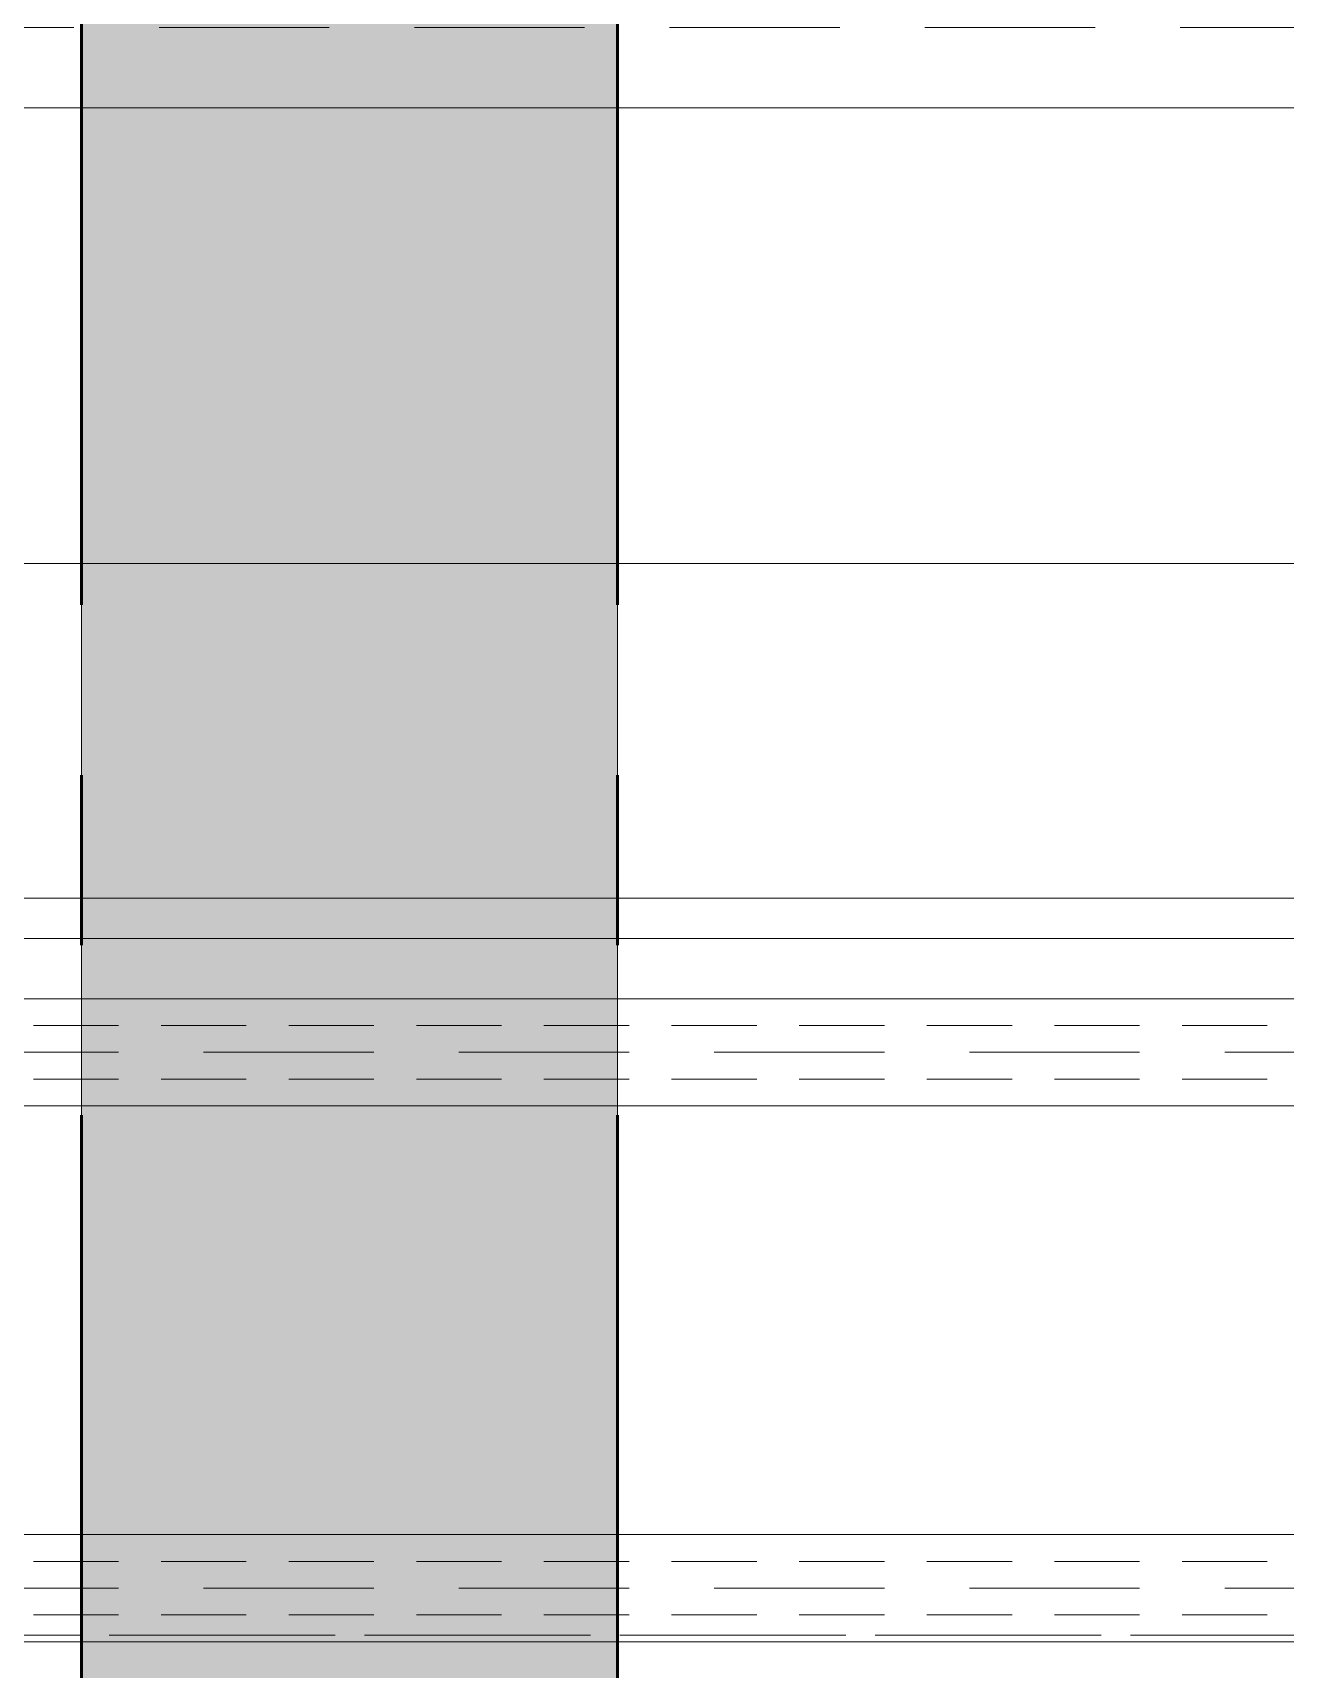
# Model space of a CAD drawing. Header units: millimetres. Extents: x -20000 to 230000, y -17405 to 24510.
# Drawn here: x 44988.2 to 45034.9, y -15413.3 to -15352.3 of the extents above; entities that cross this region are included whole.
import ezdxf

# ---------------------------------------------------------------- set-up
doc = ezdxf.new("R2010")
doc.units = ezdxf.units.MM
doc.linetypes.add('AXES', pattern=[50.800000000000004, 31.75, -6.35, 6.35, -6.35])
doc.linetypes.add('CACHE', pattern=[9.524999999999999, 6.35, -3.175])
doc.layers.get('0').update_dxf_attribs({"lineweight": 13})
doc.layers.add('0 - Invisible', color=43, linetype='Continuous', lineweight=0, plot=False)
for name, color, linetype, lineweight in [('1 - Aluminium', 150, 'Continuous', 13), ('1 - Axe', 1, 'AXES', 0), ('1 - INTERROMPU', 253, 'CACHE', 13), ('1 - PVC', 7, 'Continuous', 13), ('1 - Vitrage', 252, 'Continuous', 13)]:
    doc.layers.add(name, color=color, linetype=linetype, lineweight=lineweight)
doc.layers.add('1 - Cache', color=7, linetype='Continuous', lineweight=0, true_color=0xffffff)

# ---------------------------------------------------------------- blocks, each defined once
blk = doc.blocks.new('*U316')
at = {"layer": '1 - Aluminium'}
blk.add_line((15.11598111861713, 60), (411.884018881383, 60.0000000000001), dxfattribs=at)
blk = doc.blocks.new('*U319')
at = {"layer": '1 - PVC'}
for p, q in [((-51.00000000000016, 103.8840188831164), (-51.00000000000001, 15.11598111865169)), ((-38.50000000000001, 20), (-38.50000000000016, 99.00000000176819)), ((-37.00000000000016, 99.00000000176814), (-37.00000000000001, 20))]:
    blk.add_line(p, q, dxfattribs=at)
at = {"layer": '1 - Vitrage', "linetype": 'CACHE', "ltscale": 0.5}
for p, q in [((-33.7500000000038, 112.5611247522739), (-33.74999999999089, 6.438875249488547)), ((-31.75000000000379, 112.5611247522739), (-31.74999999999091, 6.438875249488548)), ((-13.74999999999834, 112.5611247522739), (-13.74999999999272, 6.438875249488547)), ((-11.74999999999834, 112.5611247522738), (-11.74999999999272, 6.438875249488548))]:
    blk.add_line(p, q, dxfattribs=at)
at = {"layer": '1 - Vitrage', "linetype": 'CACHE'}
for p, q in [((-32.7500000000038, 112.5611247522739), (-32.7499999999909, 6.438875249488548)), ((-12.74999999999834, 112.5611247522739), (-12.74999999999272, 6.438875249488547))]:
    blk.add_line(p, q, dxfattribs=at)
at = {"layer": '1 - Vitrage'}
for points in [[(-34.7500000000038, 112.5611247522739), (-30.75000000000379, 112.5611247522739), (-30.74999999999092, 6.438875249488547), (-34.7499999999909, 6.438875249488548)], [(-10.74999999999834, 112.5611247522739), (-14.74999999999834, 112.5611247522739), (-14.74999999999272, 6.438875249488547), (-10.74999999999272, 6.438875249488547)]]:
    blk.add_lwpolyline(points, close=True, dxfattribs=at)
blk = doc.blocks.new('*U420')
at = {"layer": '1 - Cache'}
blk.add_hatch(color=256, dxfattribs=at).paths.add_polyline_path([(-9.999997170082674, 20.00000141495842), (-10.0000708409887, -500.6576726474127), (9.999929159011101, -500.65767547733), (10.00000282991712, 19.99999858504119)])
at = {"layer": '0 - Invisible'}
blk.add_lwpolyline([(-9.999997170082674, 20.00000141495842), (-10.0000708409887, -500.6576726474127), (9.999929159011101, -500.65767547733), (10.00000282991712, 19.99999858504119)], close=True, dxfattribs=at)
at = {"layer": '1 - Axe', "lineweight": 50}
for p, q in [((-9.999997170082674, 20.00000141495842), (-10.0000708409887, -500.6576726474127)), ((10.00000282991712, 19.99999858504119), (9.999929159011101, -500.65767547733))]:
    blk.add_line(p, q, dxfattribs=at)

msp = doc.modelspace()

# ---------------------------------------------------------------- linework, layer by layer
at = {"layer": '1 - INTERROMPU'}
msp.add_line((44610.0398883314, -15412.07159325538), (45389.99991592819, -15412.07159325538), dxfattribs=at)
msp.add_lwpolyline([(44610.00004813601, -15312.07159325539), (44649.99995186399, -15312.07159325538), (44649.99990372798, -15352.07159325537), (45349.99995022219, -15352.07159325537), (45350.00000000001, -15312.07159325538), (45389.99999999999, -15312.07159325538), (45389.99981965616, -15412.07159325538), (44610, -15412.07159325538)], close=True, dxfattribs=at)

# ---------------------------------------------------------------- block references
for name, p in [('*U420', (45000.00001987506, -15057.07160849069)), ('*U316', (44684.49995186399, -15415.07159325538))]:
    msp.add_blockref(name, p)
at = {"rotation": 270}
msp.add_blockref('*U319', (44945.49995186222, -15423.07159325538), dxfattribs=at)

doc.saveas('drawing.dxf')
